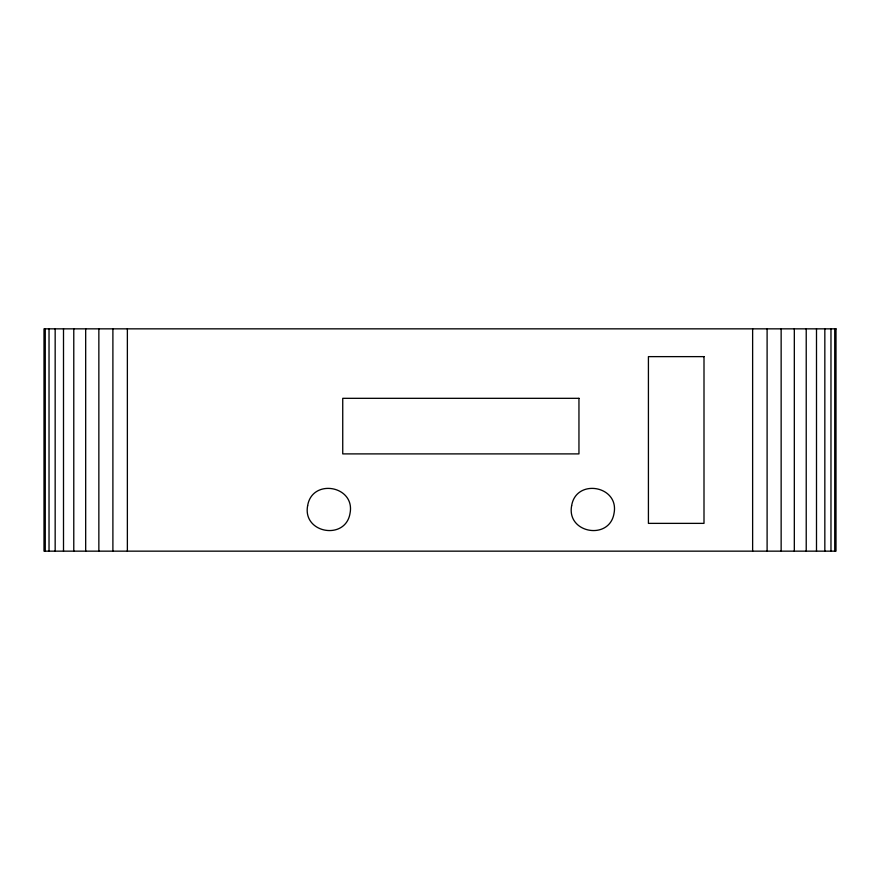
<?xml version="1.0" encoding="UTF-8"?>
<svg xmlns="http://www.w3.org/2000/svg" width="880" height="880" viewBox="0 0 880 880"><rect width="100%" height="100%" fill="white"/><g stroke="black" fill="none" stroke-linecap="round" stroke-linejoin="round"><path stroke-width="1.32" d="M834.735 328.845L834.735 551.155M830.973 328.845L830.973 551.155M824.835 328.845L824.835 551.155M816.497 328.845L816.497 551.155M806.223 328.845L806.223 551.155M794.321 328.845L794.321 551.155M781.143 328.845L781.143 551.155M767.107 328.845L767.107 551.155M752.631 328.845L752.631 551.155M127.369 328.845L127.369 551.155M112.893 328.845L112.893 551.155M98.857 328.845L98.857 551.155M85.679 328.845L85.679 551.155M73.777 328.845L73.777 551.155M63.503 328.845L63.503 551.155M55.165 328.845L55.165 551.155M49.027 328.845L49.027 551.155M45.265 328.845L45.265 551.155M307.637 505.736C302.313 533.258 345.631 540.892 350.053 513.216C355.366 485.694 312.048 478.049 307.637 505.736M571.637 505.736C566.313 533.258 609.631 540.892 614.053 513.216C619.366 485.694 576.048 478.049 571.637 505.736M836 328.845L44 328.845L44 551.155L836 551.155L836 328.845M704 356.631L648.417 356.631L648.417 523.369L704 523.369L704 356.631M578.952 398.321L342.738 398.321L342.738 453.893L578.952 453.893L578.952 398.321"/></g></svg>
